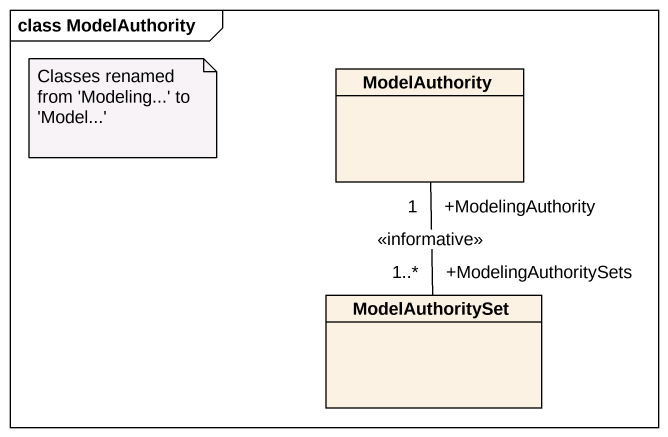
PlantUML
@startuml
mainframe class ModelAuthority
hide circle
hide empty members
class ModelAuthority
class ModelAuthoritySet
ModelAuthoritySet "+ModelingAuthoritySets\n1..*" -up- "+ModelingAuthority\n1" ModelAuthority : <<informative>>
note as N1
  Classes renamed from 'Modeling...' to 'Model...'
end note
@enduml
